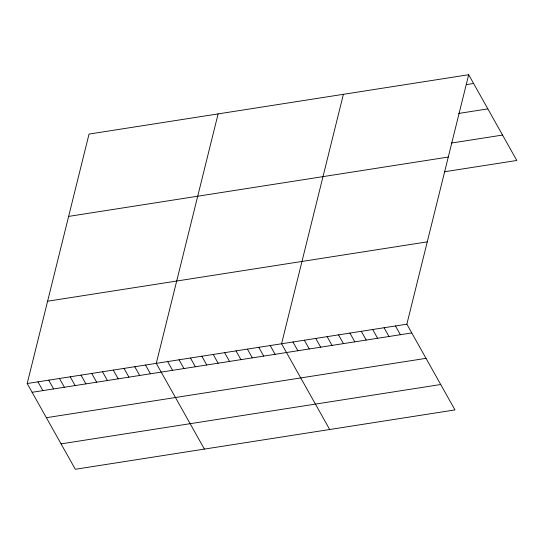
<?xml version="1.0" encoding="UTF-8"?>
<svg xmlns="http://www.w3.org/2000/svg" width="544" height="544" viewBox="0 0 544 544"><rect width="100%" height="100%" fill="white"/><g stroke="black" fill="none" stroke-linecap="round" stroke-linejoin="round"><path stroke-width="0.82" d="M468.683 74.725L406.858 324.183L454.968 409.918L75.317 469.275L27.2 383.534L89.032 134.082L468.683 74.725L516.8 160.466L444.394 171.782M218.11 113.9L156.284 363.358L204.394 449.092M343.4 94.309L281.568 343.767L329.684 429.508M466.276 84.626L473.6 83.477M458.565 113.465L487.852 108.882M451.289 143.072L502.54 135.062M68.626 216.403L448.283 157.046M47.607 301.213L427.258 241.862M27.2 383.534L406.858 324.183M32.11 392.292L411.767 332.935M46.369 417.697L426.027 358.34M61.057 443.87L440.715 384.513M395.468 325.958L400.377 334.716M384.078 327.74L388.987 336.498M372.688 329.521L377.597 338.28M361.298 331.303L366.207 340.054M349.908 333.084L354.817 341.836M338.518 334.866L343.434 343.618M327.128 336.648L332.044 345.399M315.738 338.422L320.654 347.181M304.348 340.204L309.264 348.962M292.958 341.986L297.874 350.744M270.178 345.549L275.094 354.3M258.788 347.33L263.704 356.082M247.398 349.112L252.314 357.864M236.008 350.894L240.924 359.645M224.624 352.668L229.534 361.427M213.234 354.45L218.144 363.208M201.844 356.232L206.754 364.99M190.454 358.013L195.364 366.765M179.064 359.795L183.974 368.546M167.674 361.576L172.584 370.328M145.527 365.038L150.436 373.789M134.769 366.717L139.679 375.476M124.012 368.404L128.928 377.155M113.254 370.083L118.17 378.835M102.496 371.763L107.413 380.521M91.739 373.442L96.655 382.201M80.988 375.129L85.898 383.88M70.23 376.808L75.14 385.567M59.473 378.488L64.382 387.246M48.715 380.174L53.625 388.926M37.958 381.854L42.867 390.606"/></g></svg>
